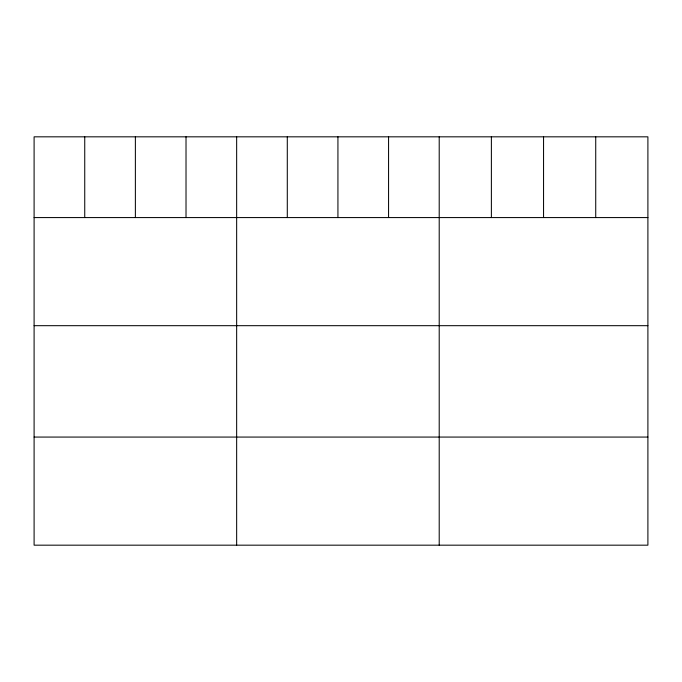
<?xml version="1.0" encoding="UTF-8"?>
<svg xmlns="http://www.w3.org/2000/svg" width="682" height="682" viewBox="0 0 682 682"><rect width="100%" height="100%" fill="white"/><g stroke="black" fill="none" stroke-linecap="round" stroke-linejoin="round"><path stroke-width="1.02" d="M647.9 217.575L647.9 545.174L34.1 545.174L34.1 136.826L647.9 136.826L647.9 217.575L34.1 217.575M34.1 325.681L647.9 325.681M34.1 437.068L647.9 437.068M595.727 136.826L595.727 217.575M543.554 136.826L543.554 217.575M491.381 136.826L491.381 217.575M439.208 136.826L439.208 545.174M388.57 136.826L388.57 217.575M337.931 136.826L337.931 217.575M287.293 136.826L287.293 217.575M236.654 136.826L236.654 545.174M186.016 136.826L186.016 217.575M135.377 136.826L135.377 217.575M84.739 136.826L84.739 217.575"/></g></svg>
